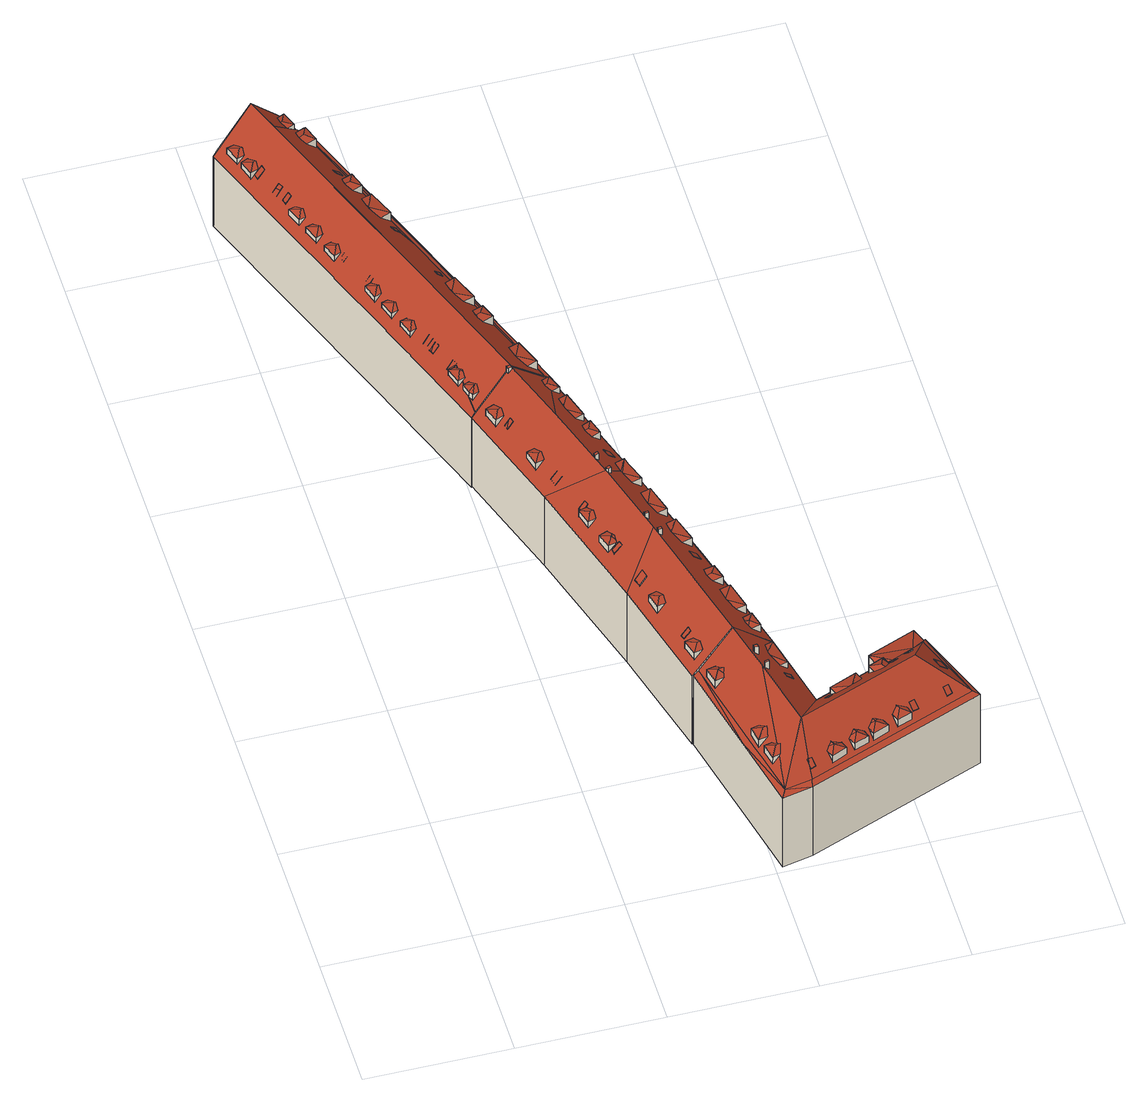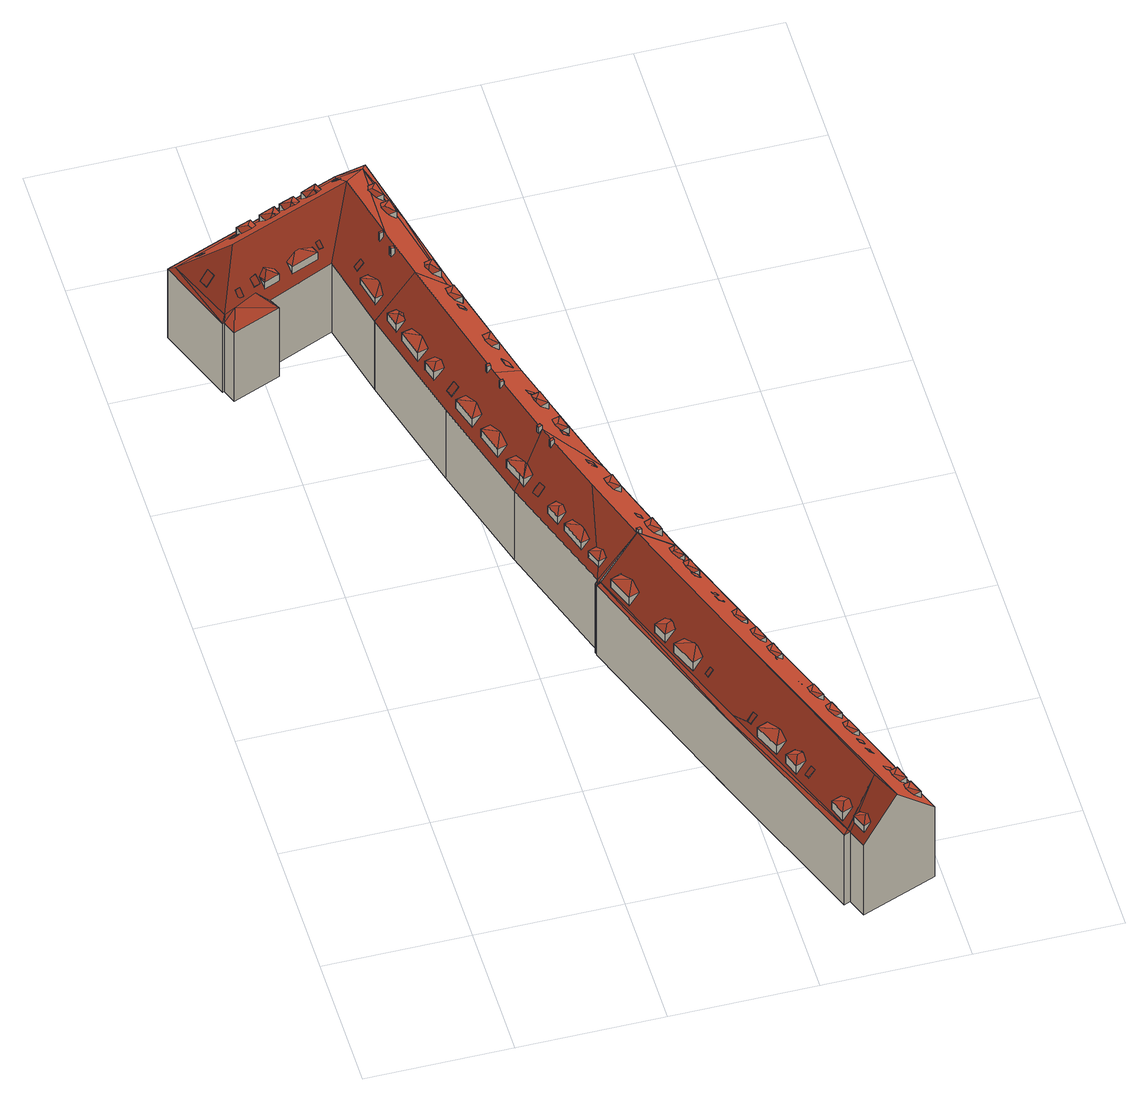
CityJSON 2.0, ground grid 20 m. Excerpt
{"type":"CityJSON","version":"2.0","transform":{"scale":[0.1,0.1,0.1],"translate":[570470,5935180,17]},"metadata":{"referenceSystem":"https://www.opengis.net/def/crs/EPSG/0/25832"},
"CityObjects":{
"building1":{"type":"Building","attributes":{"Grundfläche 2D":"671.887660","Grundhöhe NN":"17.123"},"children":["building1-1","building1-2","building1-3","building1-4","building1-5","building1-6","building1-7","building1-8","building1-9","building1-10","building1-11","building1-12","building1-13","building1-14","building1-15","building1-16","building1-17","building1-18","building1-19","building1-20","building1-21","building1-22","building1-23","building1-24","building1-25","building1-26","building1-27","building1-28"],"geometry":[{"type":"Solid","lod":"3","boundaries":[[[[0,1,2]],[[3,4,0]],[[0,4,5,1]],[[6,7,8,9,10,11,12,13,14],[15,16,15,9]],[[17,11,10]],[[12,11,1,5,4,18],[19,20,19,5]],[[19,5,19,20]],[[21,4,3]],[[22,21,23,13,18,24]],[[13,12,18]],[[18,4,21,22,24]],[[15,9,15,16]],[[25,2,1,26]],[[11,26,1]],[[27,3,0,2,28,29]],[[21,3,27,30]],[[23,21,30,31]],[[32,6,14,13,23,31,33]],[[34,8,7,6,32,35]],[[2,25,26,11,17,10,9,8,34,36,37,38,39,28]],[[31,30,27,29,28,39,38,37,36,34,35,32,33]]]],"semantics":{"surfaces":[{"type":"RoofSurface"},{"type":"WallSurface"},{"type":"GroundSurface"}],"values":[[0,0,0,0,0,0,0,0,0,0,0,0,0,1,1,1,1,1,1,1,2]]}}]},
"building1-1":{"type":"BuildingInstallation","parents":["building1"],"geometry":[{"type":"MultiSurface","lod":"3","boundaries":[[[40,41,42]],[[43,41,40,44,45]],[[42,41,43,46,47]],[[48,49,40,42]],[[44,40,49]],[[48,42,47]]],"semantics":{"surfaces":[{"type":"RoofSurface"},{"type":"WallSurface"}],"values":[0,0,0,1,1,1]}}]},
"building1-2":{"type":"BuildingInstallation","parents":["building1"],"geometry":[{"type":"MultiSurface","lod":"3","boundaries":[[[50,51,52,53,54]],[[54,53,55,56]],[[57,51,50,54,56,58]],[[52,51,57,59]],[[53,52,59,55]]],"semantics":{"surfaces":[{"type":"RoofSurface"},{"type":"WallSurface"}],"values":[0,1,1,1,1]}}]},
"building1-3":{"type":"BuildingInstallation","parents":["building1"],"geometry":[{"type":"MultiSurface","lod":"3","boundaries":[[[60,61,62,63,64]],[[65,60,64,63]],[[62,61,66,67]],[[60,68,60,64]],[[61,60,68,66]],[[67,65,63,62]]],"semantics":{"surfaces":[{"type":"RoofSurface"},{"type":"WallSurface"}],"values":[0,1,1,1,1,1]}}]},
"building1-4":{"type":"BuildingInstallation","parents":["building1"],"geometry":[{"type":"MultiSurface","lod":"3","boundaries":[[[69,70,71]],[[70,72,73,74,71]],[[72,70,69,75,76]],[[77,78,69,71]],[[75,69,78]],[[71,74,77]]],"semantics":{"surfaces":[{"type":"RoofSurface"},{"type":"WallSurface"}],"values":[0,0,0,1,1,1]}}]},
"building1-5":{"type":"BuildingInstallation","parents":["building1"],"geometry":[{"type":"MultiSurface","lod":"3","boundaries":[[[79,80,81,82,83]],[[84,82,81]],[[81,80,85,86]],[[85,80,79,83,87,20]],[[82,84,88,19]],[[83,82,19,87]],[[84,81,86,88]]],"semantics":{"surfaces":[{"type":"RoofSurface"},{"type":"WallSurface"}],"values":[0,0,1,1,1,1,1]}}]},
"building1-6":{"type":"BuildingInstallation","parents":["building1"],"geometry":[{"type":"MultiSurface","lod":"3","boundaries":[[[89,90,91,92]],[[92,91,93,94]],[[89,92,94,95]],[[90,89,95,96]],[[91,90,96,93]]],"semantics":{"surfaces":[{"type":"RoofSurface"},{"type":"WallSurface"}],"values":[0,1,1,1,1]}}]},
"building1-7":{"type":"BuildingInstallation","parents":["building1"],"geometry":[{"type":"MultiSurface","lod":"3","boundaries":[[[97,98,99,100]],[[97,101,98]],[[102,101,97,103]],[[99,98,104]],[[103,97,100]],[[101,102,105,106]],[[106,104,98,101]]],"semantics":{"surfaces":[{"type":"RoofSurface"},{"type":"WallSurface"}],"values":[0,0,0,1,1,1,1]}}]},
"building1-8":{"type":"BuildingInstallation","parents":["building1"],"geometry":[{"type":"MultiSurface","lod":"3","boundaries":[[[107,108,109,110]],[[110,109,111,112]],[[107,110,112,113]],[[108,107,113,114]],[[109,108,114,111]]],"semantics":{"surfaces":[{"type":"RoofSurface"},{"type":"WallSurface"}],"values":[0,1,1,1,1]}}]},
"building1-9":{"type":"BuildingInstallation","parents":["building1"],"geometry":[{"type":"MultiSurface","lod":"3","boundaries":[[[115,116,117,118,119]],[[118,117,120]],[[121,120,117,116,122]],[[119,118,123]],[[122,116,115]],[[120,121,124]],[[124,123,118,120]]],"semantics":{"surfaces":[{"type":"RoofSurface"},{"type":"WallSurface"}],"values":[0,0,0,1,1,1,1]}}]},
"building1-10":{"type":"BuildingInstallation","parents":["building1"],"geometry":[{"type":"MultiSurface","lod":"3","boundaries":[[[125,126,127]],[[126,128,129,130,127]],[[128,126,125,131,132]],[[125,127,133,134]],[[125,134,131]],[[130,133,127]]],"semantics":{"surfaces":[{"type":"RoofSurface"},{"type":"WallSurface"}],"values":[0,0,0,1,1,1]}}]},
"building1-11":{"type":"BuildingInstallation","parents":["building1"],"geometry":[{"type":"MultiSurface","lod":"3","boundaries":[[[135,136,137,138,139,140,141,142]],[[143,16,144,140,139,138,137]],[[142,141,140,144,145]],[[142,145,146,136,135]],[[146,143,137,136]]],"semantics":{"surfaces":[{"type":"RoofSurface"},{"type":"WallSurface"}],"values":[0,1,1,1,1]}}]},
"building1-12":{"type":"BuildingInstallation","parents":["building1"],"geometry":[{"type":"MultiSurface","lod":"3","boundaries":[[[147,148,149]],[[148,150,151,152,149]],[[150,148,147,153,154]],[[147,149,155,156]],[[147,156,153]],[[152,155,149]]],"semantics":{"surfaces":[{"type":"RoofSurface"},{"type":"WallSurface"}],"values":[0,0,0,1,1,1]}}]},
"building1-13":{"type":"BuildingInstallation","parents":["building1"],"geometry":[{"type":"MultiSurface","lod":"3","boundaries":[[[157,158,159,160,161,162]],[[160,159,163]],[[164,163,159,158,165,166]],[[160,167,161]],[[157,168,158]],[[158,168,165]],[[164,169,163]],[[160,163,169,167]]],"semantics":{"surfaces":[{"type":"RoofSurface"},{"type":"WallSurface"}],"values":[0,0,0,1,1,1,1,1]}}]},
"building1-14":{"type":"BuildingInstallation","parents":["building1"],"geometry":[{"type":"MultiSurface","lod":"3","boundaries":[[[170,171,172,173,174,175,176]],[[173,172,177]],[[177,172,171,178,179]],[[174,173,180]],[[177,179,24,181]],[[181,22,182,180,173,177]]],"semantics":{"surfaces":[{"type":"RoofSurface"},{"type":"WallSurface"}],"values":[0,0,0,1,1,1]}}]},
"building1-15":{"type":"BuildingInstallation","parents":["building1"],"geometry":[{"type":"MultiSurface","lod":"3","boundaries":[[[183,184,185]],[[184,186,187,188,185]],[[186,184,183,189,190]],[[183,185,191,192]],[[183,192,189]],[[188,191,185]]],"semantics":{"surfaces":[{"type":"RoofSurface"},{"type":"WallSurface"}],"values":[0,0,0,1,1,1]}}]},
"building1-16":{"type":"BuildingInstallation","parents":["building1"],"geometry":[{"type":"MultiSurface","lod":"3","boundaries":[[[193,194,195,196]],[[196,195,197,198]],[[193,196,198,199]],[[194,193,199,200]],[[195,194,200,197]]],"semantics":{"surfaces":[{"type":"RoofSurface"},{"type":"WallSurface"}],"values":[0,1,1,1,1]}}]},
"building1-17":{"type":"BuildingInstallation","parents":["building1"],"geometry":[{"type":"MultiSurface","lod":"3","boundaries":[[[201,202,203,204]],[[202,201,205,206]],[[206,205,207,208]],[[203,202,209]],[[204,207,205,201]],[[206,208,210]],[[210,209,202,206]]],"semantics":{"surfaces":[{"type":"RoofSurface"},{"type":"WallSurface"}],"values":[0,0,0,1,1,1,1]}}]},
"building1-18":{"type":"BuildingInstallation","parents":["building1"],"geometry":[{"type":"MultiSurface","lod":"3","boundaries":[[[211,212,213]],[[214,215,213,212,216]],[[211,217,218,212]],[[218,216,212]],[[219,220,211,213]],[[217,211,220]],[[219,213,215]]],"semantics":{"surfaces":[{"type":"RoofSurface"},{"type":"WallSurface"}],"values":[0,0,0,0,1,1,1]}}]},
"building1-19":{"type":"BuildingInstallation","parents":["building1"],"geometry":[{"type":"MultiSurface","lod":"3","boundaries":[[[221,222,223]],[[222,224,225,226,223]],[[227,228,224,222,221]],[[221,223,229,230]],[[221,230,231]],[[221,231,227]],[[226,229,223]]],"semantics":{"surfaces":[{"type":"RoofSurface"},{"type":"WallSurface"}],"values":[0,0,0,1,1,1,1]}}]},
"building1-20":{"type":"BuildingInstallation","parents":["building1"],"geometry":[{"type":"MultiSurface","lod":"3","boundaries":[[[232,233,234]],[[233,235,236,237,234]],[[238,239,235,233,232]],[[240,241,232,234]],[[232,241,238]],[[240,234,237]]],"semantics":{"surfaces":[{"type":"RoofSurface"},{"type":"WallSurface"}],"values":[0,0,0,1,1,1]}}]},
"building1-21":{"type":"BuildingInstallation","parents":["building1"],"geometry":[{"type":"MultiSurface","lod":"3","boundaries":[[[242,243,244,245]],[[244,246,245]],[[247,248,249,246,244,250]],[[245,251,242]],[[250,244,243]],[[252,253,246,249,248]],[[253,251,245,246]]],"semantics":{"surfaces":[{"type":"RoofSurface"},{"type":"WallSurface"}],"values":[0,0,0,1,1,1,1]}}]},
"building1-22":{"type":"BuildingInstallation","parents":["building1"],"geometry":[{"type":"MultiSurface","lod":"3","boundaries":[[[254,255,256]],[[255,257,258,259,256]],[[260,255,254]],[[257,255,260,261,262]],[[263,15,254,256]],[[15,264,260,254]],[[261,260,264]],[[259,263,256]]],"semantics":{"surfaces":[{"type":"RoofSurface"},{"type":"WallSurface"}],"values":[0,0,0,0,1,1,1,1]}}]},
"building1-23":{"type":"BuildingInstallation","parents":["building1"],"geometry":[{"type":"MultiSurface","lod":"3","boundaries":[[[265,266,267,268,269,270]],[[269,268,267,271]],[[270,269,271,272]],[[268,267,273,267]],[[274,266,265,270,272,275]],[[267,266,274,273]]],"semantics":{"surfaces":[{"type":"RoofSurface"},{"type":"WallSurface"}],"values":[0,1,1,1,1,1]}}]},
"building1-24":{"type":"BuildingInstallation","parents":["building1"],"geometry":[{"type":"MultiSurface","lod":"3","boundaries":[[[276,277,278,279]],[[276,279,280,281]],[[279,278,282,280]],[[278,277,283,282]],[[277,276,281,283]]],"semantics":{"surfaces":[{"type":"RoofSurface"},{"type":"WallSurface"}],"values":[0,1,1,1,1]}}]},
"building1-25":{"type":"BuildingInstallation","parents":["building1"],"geometry":[{"type":"MultiSurface","lod":"3","boundaries":[[[284,285,286,287,288,289]],[[287,286,290]],[[291,290,286,285,292,293]],[[288,287,294]],[[292,285,284]],[[290,291,295]],[[295,294,287,290]]],"semantics":{"surfaces":[{"type":"RoofSurface"},{"type":"WallSurface"}],"values":[0,0,0,1,1,1,1]}}]},
"building1-26":{"type":"BuildingInstallation","parents":["building1"],"geometry":[{"type":"MultiSurface","lod":"3","boundaries":[[[296,297,298,299]],[[298,300,301,302,299]],[[300,298,297,303,304]],[[305,297,296,299,306,307]],[[297,305,303]],[[302,306,299]]],"semantics":{"surfaces":[{"type":"RoofSurface"},{"type":"WallSurface"}],"values":[0,0,0,1,1,1]}}]},
"building1-27":{"type":"BuildingInstallation","parents":["building1"],"geometry":[{"type":"MultiSurface","lod":"3","boundaries":[[[308,309,310,311]],[[311,310,312,313]],[[308,311,313,314]],[[309,308,314,315]],[[310,309,315,312]]],"semantics":{"surfaces":[{"type":"RoofSurface"},{"type":"WallSurface"}],"values":[0,1,1,1,1]}}]},
"building1-28":{"type":"BuildingInstallation","parents":["building1"],"geometry":[{"type":"MultiSurface","lod":"3","boundaries":[[[316,317,318,319,320]],[[318,321,322,320,319]],[[322,323,316,320]],[[323,324,317,316]],[[324,321,318,317]]],"semantics":{"surfaces":[{"type":"RoofSurface"},{"type":"WallSurface"}],"values":[0,1,1,1,1]}}]},
"building2":{"type":"Building","attributes":{"Grundfläche 2D":"614.908358","Grundhöhe NN":"17.317"},"children":["building2-1","building2-2","building2-3","building2-4","building2-5","building2-6","building2-7","building2-8","building2-9","building2-10","building2-11","building2-12","building2-13","building2-14","building2-15","building2-16","building2-17","building2-18","building2-19","building2-20","building2-21","building2-22","building2-23","building2-24","building2-25","building2-26","building2-27","building2-28"],"geometry":[{"type":"Solid","lod":"3","boundaries":[[[[10,8,325,326,327,17]],[[328,329,326,325,330,331]],[[331,330,332,333,334]],[[327,326,335,336,337,338,339]],[[336,335,326,340]],[[335,336,337,336]],[[341,2,338]],[[2,17,338]],[[338,17,327,339]],[[331,334,342,343,337,336,340,326,329,328]],[[325,8,344,345]],[[330,325,345,346]],[[332,330,346,347]],[[342,334,333,332,347,348]],[[343,342,348,349]],[[337,343,349,350]],[[338,337,350,351]],[[341,338,351,352]],[[2,341,352,353]],[[354,344,8,10,17,2,353,355]],[[348,347,346,345,344,354,355,353,352,351,350,349]]]],"semantics":{"surfaces":[{"type":"RoofSurface"},{"type":"WallSurface"},{"type":"GroundSurface"}],"values":[[0,0,0,0,0,0,0,0,0,0,1,1,1,1,1,1,1,1,1,1,2]]}}]},
"building2-1":{"type":"BuildingInstallation","parents":["building2"],"geometry":[{"type":"MultiSurface","lod":"3","boundaries":[[[356,357,358,359]],[[360,356,359,361]],[[362,358,357,363]],[[359,358,362,361]],[[357,356,360,363]]],"semantics":{"surfaces":[{"type":"RoofSurface"},{"type":"WallSurface"}],"values":[0,1,1,1,1]}}]},
"building2-2":{"type":"BuildingInstallation","parents":["building2"],"geometry":[{"type":"MultiSurface","lod":"3","boundaries":[[[364,365,366]],[[367,366,365,368]],[[367,368,369]],[[364,366,370]],[[369,371,367]],[[371,370,366,367]]],"semantics":{"surfaces":[{"type":"RoofSurface"},{"type":"WallSurface"}],"values":[0,0,0,1,1,1]}}]},
"building2-3":{"type":"BuildingInstallation","parents":["building2"],"geometry":[{"type":"MultiSurface","lod":"3","boundaries":[[[372,373,374,375,376]],[[377,372,376,378]],[[373,372,377,379]],[[376,375,380,378]],[[380,375,374,373,379,381]]],"semantics":{"surfaces":[{"type":"RoofSurface"},{"type":"WallSurface"}],"values":[0,1,1,1,1]}}]},
"building2-4":{"type":"BuildingInstallation","parents":["building2"],"geometry":[{"type":"MultiSurface","lod":"3","boundaries":[[[382,383,384]],[[383,385,386,384]],[[383,382,387,388]],[[388,389,383]],[[389,385,383]],[[382,384,390,391]],[[382,391,387]],[[386,390,384]]],"semantics":{"surfaces":[{"type":"RoofSurface"},{"type":"WallSurface"}],"values":[0,0,0,0,0,1,1,1]}}]},
"building2-5":{"type":"BuildingInstallation","parents":["building2"],"geometry":[{"type":"MultiSurface","lod":"3","boundaries":[[[392,393,394,395,396,397]],[[393,398,395,394]],[[398,399,400,397,396,395]],[[400,401,392,397]],[[402,393,392,401]],[[402,393,394,393]]],"semantics":{"surfaces":[{"type":"RoofSurface"},{"type":"WallSurface"}],"values":[0,1,1,1,1,1]}}]},
"building2-6":{"type":"BuildingInstallation","parents":["building2"],"geometry":[{"type":"MultiSurface","lod":"3","boundaries":[[[403,404,405]],[[404,406,407,408,405]],[[406,404,403,409,410]],[[403,405,411,412]],[[403,412,409]],[[408,411,405]]],"semantics":{"surfaces":[{"type":"RoofSurface"},{"type":"WallSurface"}],"values":[0,0,0,1,1,1]}}]},
"building2-7":{"type":"BuildingInstallation","parents":["building2"],"geometry":[{"type":"MultiSurface","lod":"3","boundaries":[[[413,414,415,416,417]],[[418,328,415,414]],[[417,416,415,328,419,420]],[[413,417,420,421]],[[421,418,414,413]]],"semantics":{"surfaces":[{"type":"RoofSurface"},{"type":"WallSurface"}],"values":[0,1,1,1,1]}}]},
"building2-8":{"type":"BuildingInstallation","parents":["building2"],"geometry":[{"type":"MultiSurface","lod":"3","boundaries":[[[422,423,424]],[[423,425,426,427,424]],[[428,429,430,425,423,422]],[[431,432,422,424,433]],[[428,422,432,429]],[[433,424,427]]],"semantics":{"surfaces":[{"type":"RoofSurface"},{"type":"WallSurface"}],"values":[0,0,0,1,1,1]}}]},
"building2-9":{"type":"BuildingInstallation","parents":["building2"],"geometry":[{"type":"MultiSurface","lod":"3","boundaries":[[[434,435,436]],[[435,437,438,436]],[[435,434,439,437]],[[434,436,440,441]],[[434,441,439]],[[438,440,436]]],"semantics":{"surfaces":[{"type":"RoofSurface"},{"type":"WallSurface"}],"values":[0,0,0,1,1,1]}}]},
"building2-10":{"type":"BuildingInstallation","parents":["building2"],"geometry":[{"type":"MultiSurface","lod":"3","boundaries":[[[442,443,444,445]],[[443,442,446,447]],[[444,443,447,448]],[[445,444,448,449]],[[442,445,449,446]]],"semantics":{"surfaces":[{"type":"RoofSurface"},{"type":"WallSurface"}],"values":[0,1,1,1,1]}}]},
"building2-11":{"type":"BuildingInstallation","parents":["building2"],"geometry":[{"type":"MultiSurface","lod":"3","boundaries":[[[450,451,452]],[[453,452,451,454]],[[454,455,453]],[[452,456,450]],[[455,457,453]],[[452,453,457,456]]],"semantics":{"surfaces":[{"type":"RoofSurface"},{"type":"WallSurface"}],"values":[0,0,0,1,1,1]}}]},
"building2-12":{"type":"BuildingInstallation","parents":["building2"],"geometry":[{"type":"MultiSurface","lod":"3","boundaries":[[[458,459,460]],[[461,460,459]],[[459,462,461]],[[460,463,458]],[[462,464,461]],[[460,461,464,463]]],"semantics":{"surfaces":[{"type":"RoofSurface"},{"type":"WallSurface"}],"values":[0,0,0,1,1,1]}}]},
"building2-13":{"type":"BuildingInstallation","parents":["building2"],"geometry":[{"type":"MultiSurface","lod":"3","boundaries":[[[465,466,467,468]],[[468,467,469,470]],[[465,468,470,471]],[[466,465,471,472]],[[467,466,472,469]]],"semantics":{"surfaces":[{"type":"RoofSurface"},{"type":"WallSurface"}],"values":[0,1,1,1,1]}}]},
"building2-14":{"type":"BuildingInstallation","parents":["building2"],"geometry":[{"type":"MultiSurface","lod":"3","boundaries":[[[473,474,475,476]],[[476,475,477,478]],[[478,479,473,476]],[[474,473,479,480]],[[480,477,475,474]]],"semantics":{"surfaces":[{"type":"RoofSurface"},{"type":"WallSurface"}],"values":[0,1,1,1,1]}}]},
"building2-15":{"type":"BuildingInstallation","parents":["building2"],"geometry":[{"type":"MultiSurface","lod":"3","boundaries":[[[481,482,483,484]],[[481,484,485,486]],[[484,483,487,485]],[[483,482,488,487]],[[482,481,486,488]]],"semantics":{"surfaces":[{"type":"RoofSurface"},{"type":"WallSurface"}],"values":[0,1,1,1,1]}}]},
"building2-16":{"type":"BuildingInstallation","parents":["building2"],"geometry":[{"type":"MultiSurface","lod":"3","boundaries":[[[489,490,491,492,493]],[[491,490,494]],[[494,490,489,495,496]],[[491,497,492]],[[496,498,494]],[[491,494,498,497]]],"semantics":{"surfaces":[{"type":"RoofSurface"},{"type":"WallSurface"}],"values":[0,0,0,1,1,1]}}]},
"building2-17":{"type":"BuildingInstallation","parents":["building2"],"geometry":[{"type":"MultiSurface","lod":"3","boundaries":[[[499,500,501,502]],[[10,503,502,501]],[[499,502,503,504]],[[504,505,500,499]],[[505,10,501,500]]],"semantics":{"surfaces":[{"type":"RoofSurface"},{"type":"WallSurface"}],"values":[0,1,1,1,1]}}]},
"building2-18":{"type":"BuildingInstallation","parents":["building2"],"geometry":[{"type":"MultiSurface","lod":"3","boundaries":[[[506,507,508]],[[509,510,511,508,507,512]],[[512,507,506,513,514]],[[515,516,506,508]],[[513,506,516]],[[508,511,510,401,515]]],"semantics":{"surfaces":[{"type":"RoofSurface"},{"type":"WallSurface"}],"values":[0,0,0,1,1,1]}}]},
"building2-19":{"type":"BuildingInstallation","parents":["building2"],"geometry":[{"type":"MultiSurface","lod":"3","boundaries":[[[517,518,519,520]],[[518,517,326,521]],[[519,518,521,522]],[[520,519,522,523]],[[517,520,523,326]]],"semantics":{"surfaces":[{"type":"RoofSurface"},{"type":"WallSurface"}],"values":[0,1,1,1,1]}}]},
"building2-20":{"type":"BuildingInstallation","parents":["building2"],"geometry":[{"type":"MultiSurface","lod":"3","boundaries":[[[524,525,526]],[[525,527,528,529,526]],[[530,531,532,527,525,524]],[[533,534,524,526]],[[531,530,524,534,535]],[[526,529,536,533]]],"semantics":{"surfaces":[{"type":"RoofSurface"},{"type":"WallSurface"}],"values":[0,0,0,1,1,1]}}]},
"building2-21":{"type":"BuildingInstallation","parents":["building2"],"geometry":[{"type":"MultiSurface","lod":"3","boundaries":[[[537,335,538]],[[538,335,340,539]],[[540,541,542,538,539]],[[541,540,543]],[[537,538,544]],[[543,545,541]],[[336,542,541,545,546]],[[538,542,336,544]]],"semantics":{"surfaces":[{"type":"RoofSurface"},{"type":"WallSurface"}],"values":[0,0,0,0,1,1,1,1]}}]},
"building2-22":{"type":"BuildingInstallation","parents":["building2"],"geometry":[{"type":"MultiSurface","lod":"3","boundaries":[[[547,548,549,550]],[[550,549,551,552]],[[547,550,552,553]],[[548,547,553,554]],[[549,548,554,551]]],"semantics":{"surfaces":[{"type":"RoofSurface"},{"type":"WallSurface"}],"values":[0,1,1,1,1]}}]},
"building2-23":{"type":"BuildingInstallation","parents":["building2"],"geometry":[{"type":"MultiSurface","lod":"3","boundaries":[[[555,556,557,558]],[[556,555,559]],[[558,560,555]],[[560,561,555]],[[555,561,562,559]],[[556,563,557]],[[562,564,559]],[[556,559,564,563]]],"semantics":{"surfaces":[{"type":"RoofSurface"},{"type":"WallSurface"}],"values":[0,0,0,0,0,1,1,1]}}]},
"building2-24":{"type":"BuildingInstallation","parents":["building2"],"geometry":[{"type":"MultiSurface","lod":"3","boundaries":[[[565,566,567]],[[568,566,565,569,570]],[[567,566,568,571]],[[569,565,572]],[[573,567,571]],[[572,565,567,573,339]]],"semantics":{"surfaces":[{"type":"RoofSurface"},{"type":"WallSurface"}],"values":[0,0,0,1,1,1]}}]},
"building2-25":{"type":"BuildingInstallation","parents":["building2"],"geometry":[{"type":"MultiSurface","lod":"3","boundaries":[[[574,575,576,577]],[[575,574,578]],[[579,578,574,577]],[[576,575,580,581]],[[579,582,578]],[[582,580,575,578]]],"semantics":{"surfaces":[{"type":"RoofSurface"},{"type":"WallSurface"}],"values":[0,0,0,1,1,1]}}]},
"building2-26":{"type":"BuildingInstallation","parents":["building2"],"geometry":[{"type":"MultiSurface","lod":"3","boundaries":[[[583,584,585,586]],[[586,585,587,588]],[[583,586,588,589]],[[584,583,589,590]],[[585,584,590,587]]],"semantics":{"surfaces":[{"type":"RoofSurface"},{"type":"WallSurface"}],"values":[0,1,1,1,1]}}]},
"building2-27":{"type":"BuildingInstallation","parents":["building2"],"geometry":[{"type":"MultiSurface","lod":"3","boundaries":[[[591,592,593]],[[594,593,592,595]],[[595,596,594]],[[593,597,591]],[[596,598,594]],[[593,594,598,597]]],"semantics":{"surfaces":[{"type":"RoofSurface"},{"type":"WallSurface"}],"values":[0,0,0,1,1,1]}}]},
"building2-28":{"type":"BuildingInstallation","parents":["building2"],"geometry":[{"type":"MultiSurface","lod":"3","boundaries":[[[599,600,601,602,603,604]],[[605,606,601,600,599]],[[607,605,599,604]],[[607,604,603,602,608,609]],[[606,608,602,601]]],"semantics":{"surfaces":[{"type":"RoofSurface"},{"type":"WallSurface"}],"values":[0,1,1,1,1]}}]},
"building3":{"type":"Building","attributes":{"Grundfläche 2D":"504.156551","Grundhöhe NN":"17.317"},"children":["building3-1","building3-2","building3-3","building3-4","building3-5","building3-6","building3-7","building3-8","building3-9","building3-10","building3-11","building3-12","building3-13","building3-14","building3-15","building3-16","building3-17","building3-18","building3-19","building3-20"],"geometry":[{"type":"Solid","lod":"3","boundaries":[[[[610,342,334,611,612]],[[613,614,611,334,615,616]],[[614,613,616,612,611]],[[617,618,615]],[[618,616,615]],[[619,616,618]],[[620,616,619]],[[620,621,622,623]],[[623,616,620]],[[624,622,621]],[[625,626,624]],[[624,626,622]],[[627,628,625]],[[628,626,625]],[[629,628,627]],[[630,631,629]],[[629,631,628]],[[626,628,631,630,610,612,632]],[[612,616,623,633,634]],[[623,622,632,612,634,633]],[[622,626,632]],[[617,615,334,342,348,635]],[[636,619,618,617,635,637]],[[620,619,636,638]],[[621,620,638,639]],[[624,621,639,640]],[[625,624,640,641]],[[627,625,641,642]],[[629,627,642,643]],[[630,629,643,644]],[[610,630,644,645]],[[342,610,645,348]],[[638,636,637,635,348,645,644,643,642,641,640,639]]]],"semantics":{"surfaces":[{"type":"RoofSurface"},{"type":"WallSurface"},{"type":"GroundSurface"}],"values":[[0,0,0,0,0,0,0,0,0,0,0,0,0,0,0,0,0,0,0,0,0,1,1,1,1,1,1,1,1,1,1,1,2]]}}]},
"building3-1":{"type":"BuildingInstallation","parents":["building3"],"geometry":[{"type":"MultiSurface","lod":"3","boundaries":[[[646,647,648,649]],[[649,648,650,651]],[[646,649,651,652]],[[647,646,652,653]],[[648,647,653,650]]],"semantics":{"surfaces":[{"type":"RoofSurface"},{"type":"WallSurface"}],"values":[0,1,1,1,1]}}]},
"building3-2":{"type":"BuildingInstallation","parents":["building3"],"geometry":[{"type":"MultiSurface","lod":"3","boundaries":[[[654,655,656,657,658]],[[658,657,659,654]],[[654,658,654,660]],[[655,654,660,661]],[[656,655,661,662]],[[659,657,656,662]]],"semantics":{"surfaces":[{"type":"RoofSurface"},{"type":"WallSurface"}],"values":[0,1,1,1,1,1]}}]},
"building3-3":{"type":"BuildingInstallation","parents":["building3"],"geometry":[{"type":"MultiSurface","lod":"3","boundaries":[[[663,664,665,666]],[[665,664,667,668]],[[664,663,669,667]],[[666,665,668,670]],[[663,666,670,669]]],"semantics":{"surfaces":[{"type":"RoofSurface"},{"type":"WallSurface"}],"values":[0,1,1,1,1]}}]},
"building3-4":{"type":"BuildingInstallation","parents":["building3"],"geometry":[{"type":"MultiSurface","lod":"3","boundaries":[[[671,672,673,674]],[[672,675,673]],[[676,671,674]],[[673,677,678,674]],[[676,674,678]],[[673,675,677]]],"semantics":{"surfaces":[{"type":"RoofSurface"},{"type":"WallSurface"}],"values":[0,0,0,1,1,1]}}]},
"building3-5":{"type":"BuildingInstallation","parents":["building3"],"geometry":[{"type":"MultiSurface","lod":"3","boundaries":[[[679,680,681,682]],[[680,679,683]],[[679,682,684,685]],[[685,686,679]],[[679,686,687,683]],[[680,688,681]],[[687,689,683]],[[680,683,689,688]]],"semantics":{"surfaces":[{"type":"RoofSurface"},{"type":"WallSurface"}],"values":[0,0,0,0,0,1,1,1]}}]},
"building3-6":{"type":"BuildingInstallation","parents":["building3"],"geometry":[{"type":"MultiSurface","lod":"3","boundaries":[[[690,691,692,693]],[[691,690,694]],[[693,695,690]],[[695,696,690]],[[690,696,697,694]],[[691,698,692]],[[697,699,694]],[[691,694,699,698]]],"semantics":{"surfaces":[{"type":"RoofSurface"},{"type":"WallSurface"}],"values":[0,0,0,0,0,1,1,1]}}]},
"building3-7":{"type":"BuildingInstallation","parents":["building3"],"geometry":[{"type":"MultiSurface","lod":"3","boundaries":[[[700,701,702]],[[701,703,704,702]],[[701,700,705,706]],[[701,706,707,708]],[[708,703,701]],[[709,710,700,702]],[[705,700,710]],[[702,704,711,709]]],"semantics":{"surfaces":[{"type":"RoofSurface"},{"type":"WallSurface"}],"values":[0,0,0,0,0,1,1,1]}}]},
"building3-8":{"type":"BuildingInstallation","parents":["building3"],"geometry":[{"type":"MultiSurface","lod":"3","boundaries":[[[712,713,714]],[[713,715,716,717,714]],[[713,712,718,715]],[[712,714,719,720]],[[712,720,718]],[[717,719,714]]],"semantics":{"surfaces":[{"type":"RoofSurface"},{"type":"WallSurface"}],"values":[0,0,0,1,1,1]}}]},
"building3-9":{"type":"BuildingInstallation","parents":["building3"],"geometry":[{"type":"MultiSurface","lod":"3","boundaries":[[[721,722,723,724,725]],[[723,722,726,727]],[[726,722,721,728,729]],[[729,727,726]],[[724,723,730]],[[731,727,729]],[[731,730,723,727]]],"semantics":{"surfaces":[{"type":"RoofSurface"},{"type":"WallSurface"}],"values":[0,0,0,0,1,1,1]}}]},
"building3-10":{"type":"BuildingInstallation","parents":["building3"],"geometry":[{"type":"MultiSurface","lod":"3","boundaries":[[[732,733,734]],[[733,735,614,736,737,734]],[[738,739,735,733,732]],[[740,741,732,734]],[[738,732,741,613]],[[734,737,740]]],"semantics":{"surfaces":[{"type":"RoofSurface"},{"type":"WallSurface"}],"values":[0,0,0,1,1,1]}}]},
"building3-11":{"type":"BuildingInstallation","parents":["building3"],"geometry":[{"type":"MultiSurface","lod":"3","boundaries":[[[742,743,744]],[[743,742,745,746]],[[744,743,746,747]],[[745,742,748]],[[744,747,749]],[[749,748,742,744]]],"semantics":{"surfaces":[{"type":"RoofSurface"},{"type":"WallSurface"}],"values":[0,0,0,1,1,1]}}]},
"building3-12":{"type":"BuildingInstallation","parents":["building3"],"geometry":[{"type":"MultiSurface","lod":"3","boundaries":[[[750,751,752]],[[752,751,753]],[[754,755,750]],[[751,750,755,756]],[[756,757,751]],[[757,758,751]],[[753,751,758,759]],[[754,750,752,760,761]],[[753,759,762,763]],[[763,760,752,753]]],"semantics":{"surfaces":[{"type":"RoofSurface"},{"type":"WallSurface"}],"values":[0,0,0,0,0,0,0,1,1,1]}}]},
"building3-13":{"type":"BuildingInstallation","parents":["building3"],"geometry":[{"type":"MultiSurface","lod":"3","boundaries":[[[764,765,766]],[[767,766,765,768]],[[768,769,767]],[[766,770,764]],[[769,771,767]],[[766,767,771,770]]],"semantics":{"surfaces":[{"type":"RoofSurface"},{"type":"WallSurface"}],"values":[0,0,0,1,1,1]}}]},
"building3-14":{"type":"BuildingInstallation","parents":["building3"],"geometry":[{"type":"MultiSurface","lod":"3","boundaries":[[[772,773,774]],[[775,776,777,773,772,778]],[[779,780,775,778,772,774,781,633]],[[774,773,777,782,634,781]],[[780,783,776,775]],[[783,782,777,776]]],"semantics":{"surfaces":[{"type":"RoofSurface"},{"type":"WallSurface"}],"values":[0,0,1,1,1,1]}}]},
"building3-15":{"type":"BuildingInstallation","parents":["building3"],"geometry":[{"type":"MultiSurface","lod":"3","boundaries":[[[784,785,786,787]],[[787,786,788,789]],[[784,787,789,790]],[[786,785,791,788]],[[785,784,790,791]]],"semantics":{"surfaces":[{"type":"RoofSurface"},{"type":"WallSurface"}],"values":[0,1,1,1,1]}}]},
"building3-16":{"type":"BuildingInstallation","parents":["building3"],"geometry":[{"type":"MultiSurface","lod":"3","boundaries":[[[792,793,794,795]],[[793,792,796,797]],[[795,794,798,799]],[[792,795,799,796]],[[794,793,797,798]]],"semantics":{"surfaces":[{"type":"RoofSurface"},{"type":"WallSurface"}],"values":[0,1,1,1,1]}}]},
"building3-17":{"type":"BuildingInstallation","parents":["building3"],"geometry":[{"type":"MultiSurface","lod":"3","boundaries":[[[800,801,802,803]],[[802,801,804,805]],[[803,802,805,806]],[[800,803,806,807]],[[801,800,807,804]]],"semantics":{"surfaces":[{"type":"RoofSurface"},{"type":"WallSurface"}],"values":[0,1,1,1,1]}}]},
"building3-18":{"type":"BuildingInstallation","parents":["building3"],"geometry":[{"type":"MultiSurface","lod":"3","boundaries":[[[808,809,810,811]],[[810,809,812,813]],[[809,808,814,812]],[[811,810,813,815]],[[808,811,815,814]]],"semantics":{"surfaces":[{"type":"RoofSurface"},{"type":"WallSurface"}],"values":[0,1,1,1,1]}}]},
"building3-19":{"type":"BuildingInstallation","parents":["building3"],"geometry":[{"type":"MultiSurface","lod":"3","boundaries":[[[816,817,818,819]],[[819,818,820,821]],[[816,819,821,822]],[[817,816,822,823]],[[818,817,823,820]]],"semantics":{"surfaces":[{"type":"RoofSurface"},{"type":"WallSurface"}],"values":[0,1,1,1,1]}}]},
"building3-20":{"type":"BuildingInstallation","parents":["building3"],"geometry":[{"type":"MultiSurface","lod":"3","boundaries":[[[824,825,826,827]],[[824,827,828,829]],[[830,828,827,826]],[[825,824,829,831]],[[831,830,826,825]]],"semantics":{"surfaces":[{"type":"RoofSurface"},{"type":"WallSurface"}],"values":[0,1,1,1,1]}}]}
},
"vertices":[
[222,1043,131],[314,777,133],[320,779,131],[133,1275,131],[127,1269,134],[215,1041,134],[10,1258,131],[132,937,131],[205,740,131],[210,742,137],[255,757,185],[261,759,192],[191,948,192],[65,1279,192],[17,1261,139],[208,765,143],[204,811,155],[261,759,191],[83,1236,190],[200,1063,140],[197,1068,142],[124,1271,131],[118,1266,139],[114,1298,131],[114,1262,145],[315,778,135],[315,777,136],[133,1275,1],[320,779,1],[222,1043,1],[124,1271,1],[114,1298,1],[10,1258,1],[17,1261,1],[205,740,1],[132,937,1],[255,757,1],[261,759,1],[315,777,1],[315,778,1],
[137,953,153],[144,967,157],[130,974,153],[148,968,157],[148,957,153],[148,964,156],[143,974,155],[140,978,153],[130,974,142],[137,953,141],
[181,851,148],[180,851,148],[183,844,147],[192,847,157],[189,854,157],[192,847,156],[189,854,156],[180,851,147],[181,851,147],[183,844,146],
[122,1035,157],[114,1032,148],[116,1025,148],[124,1028,157],[122,1035,158],[124,1028,156],[114,1032,147],[116,1025,147],[122,1035,156],
[43,1199,153],[50,1213,157],[36,1220,153],[54,1214,157],[51,1218,156],[46,1224,153],[54,1203,153],[54,1210,156],[36,1220,142],[43,1199,141],
[197,1068,143],[189,1065,151],[192,1058,151],[200,1063,141],[198,1068,141],[201,1061,141],[189,1065,150],[192,1058,150],[198,1068,140],[201,1061,140],
[62,1165,147],[65,1157,147],[74,1161,158],[71,1168,158],[74,1161,157],[71,1168,157],[62,1165,146],[65,1157,146],
[169,1100,157],[180,1124,153],[166,1119,153],[168,1103,157],[195,1087,153],[180,1081,153],[171,1096,156],[180,1124,137],[186,1084,146],[195,1087,137],
[153,1179,144],[144,1176,153],[147,1169,154],[156,1172,144],[147,1169,153],[156,1172,143],[153,1179,143],[144,1176,152],
[115,1242,156],[117,1238,157],[124,1241,157],[130,1256,153],[115,1250,153],[138,1233,153],[124,1228,153],[118,1235,156],[130,1256,137],[138,1233,137],
[93,1070,153],[99,1084,157],[85,1091,153],[103,1086,157],[100,1088,156],[95,1094,153],[103,1074,153],[103,1081,156],[85,1091,142],[93,1070,142],
[200,818,154],[193,815,147],[196,808,147],[200,810,152],[204,811,156],[205,812,157],[204,815,157],[202,819,157],[196,808,146],[205,812,156],[202,819,156],[193,815,146],
[164,883,153],[170,897,157],[157,904,153],[174,898,157],[172,901,156],[166,907,153],[174,887,153],[174,894,156],[157,904,143],[164,883,142],
[250,888,156],[251,885,157],[258,888,157],[264,902,153],[249,897,153],[250,894,154],[272,881,153],[257,875,153],[252,881,156],[256,877,154],[264,902,137],[251,885,156],[272,881,136],
[100,1272,156],[100,1269,157],[104,1270,157],[110,1285,153],[100,1281,153],[100,1278,154],[100,1274,155],[118,1264,153],[103,1265,155],[108,1260,153],[110,1285,140],[118,1264,142],[115,1272,140],
[80,1105,153],[86,1118,157],[72,1126,153],[90,1120,157],[87,1123,156],[82,1129,153],[90,1108,153],[90,1116,156],[72,1126,142],[80,1105,142],
[48,1200,147],[50,1192,147],[60,1196,157],[58,1203,158],[60,1196,156],[58,1203,157],[48,1200,146],[50,1192,146],
[232,933,157],[243,958,153],[229,952,153],[231,936,157],[234,929,157],[258,920,153],[235,927,156],[243,915,153],[243,958,137],[258,920,136],
[200,786,153],[206,800,157],[193,807,153],[206,806,155],[202,810,153],[210,801,157],[210,789,153],[210,797,156],[193,807,143],[200,786,142],
[33,1227,153],[39,1240,157],[25,1248,153],[44,1241,157],[41,1245,156],[35,1251,153],[43,1230,153],[43,1237,156],[25,1248,142],[33,1227,141],[33,1227,142],
[106,1034,153],[113,1048,157],[99,1055,153],[117,1049,157],[114,1052,156],[109,1058,153],[117,1038,153],[117,1043,155],[99,1055,142],[106,1034,142],
[277,824,153],[279,805,157],[280,804,157],[291,829,153],[305,792,153],[290,788,153],[290,787,153],[303,792,153],[280,803,157],[291,829,137],[303,792,138],[305,792,137],
[208,765,153],[217,771,157],[204,778,153],[221,772,157],[218,775,156],[213,781,153],[211,758,153],[220,761,153],[221,769,156],[204,778,143],[211,758,143],
[140,986,157],[132,983,148],[135,976,148],[135,976,149],[143,980,158],[141,986,158],[143,980,157],[141,986,157],[135,976,147],[132,983,147],[140,986,156],
[70,1147,149],[72,1140,149],[80,1143,158],[78,1150,158],[78,1150,157],[70,1147,148],[80,1143,157],[72,1140,148],
[151,1148,156],[152,1146,157],[159,1148,157],[165,1163,153],[151,1158,153],[151,1155,154],[173,1141,153],[159,1136,153],[152,1143,156],[157,1139,154],[165,1163,137],[173,1141,137],
[143,939,153],[150,920,153],[156,933,157],[143,941,153],[160,935,157],[158,938,156],[153,944,153],[160,923,153],[160,931,156],[150,920,142],[143,941,142],[143,939,142],
[229,979,144],[222,976,152],[224,970,152],[231,972,144],[224,970,151],[231,972,143],[229,979,143],[222,976,151],
[185,868,158],[176,864,148],[179,857,148],[187,860,157],[188,860,158],[179,857,147],[188,860,157],[185,868,157],[176,864,147],
[257,586,131],[329,555,191],[294,663,191],[355,468,191],[330,552,191],[313,399,131],[361,446,191],[355,240,131],[356,240,132],[412,254,191],[355,578,158],[369,589,140],[377,595,131],[317,774,135],[313,758,144],[355,577,158],[321,776,131],[469,268,131],[423,438,131],[205,740,3],[257,586,3],[313,399,3],[355,240,3],[469,268,3],[423,438,3],[377,595,3],[317,774,3],[321,776,3],[320,779,3],[255,757,3],[261,759,3],
[356,295,148],[358,289,148],[367,291,158],[366,298,158],[356,295,147],[366,298,157],[367,291,157],[358,289,147],
[387,479,155],[389,461,158],[401,483,155],[412,446,155],[390,458,158],[398,442,155],[401,483,139],[412,446,139],
[311,460,148],[312,453,147],[313,454,148],[323,456,158],[321,462,158],[311,460,147],[321,462,157],[312,453,146],[323,456,157],[313,454,147],
[306,461,155],[314,474,158],[300,482,155],[316,480,157],[312,486,155],[318,464,155],[318,468,156],[319,475,158],[300,482,143],[306,461,143],
[292,531,149],[300,534,158],[300,534,159],[298,541,158],[295,540,155],[289,538,149],[298,541,157],[295,540,154],[289,538,148],[292,531,148],[300,534,157],
[256,622,155],[263,636,158],[250,644,155],[268,638,158],[265,642,157],[261,647,155],[268,626,155],[268,632,157],[250,644,142],[256,622,142],
[361,466,197],[360,469,197],[355,468,197],[356,467,197],[356,465,197],[360,469,185],[356,467,191],[356,465,191],[361,466,185],
[227,707,155],[234,721,158],[220,729,155],[239,723,158],[236,728,157],[232,733,155],[238,711,155],[239,711,155],[239,714,156],[222,726,142],[227,707,142],[220,729,142],
[362,256,155],[369,270,158],[356,278,155],[374,271,158],[368,281,155],[374,259,155],[356,278,142],[362,256,142],
[413,429,144],[403,426,155],[406,415,155],[416,418,144],[413,429,143],[403,426,154],[406,415,154],[416,418,143],
[422,352,155],[424,332,158],[437,356,155],[447,317,155],[424,331,158],[433,314,155],[437,356,139],[447,317,139],
[370,538,155],[373,516,158],[384,542,155],[395,503,155],[382,499,155],[384,542,140],[395,503,140],
[370,435,197],[369,439,197],[364,438,197],[365,434,197],[364,438,190],[365,434,190],[370,435,185],[369,439,185],
[327,580,197],[326,584,197],[321,582,197],[322,578,197],[321,582,191],[322,578,191],[327,580,185],[326,584,185],
[325,404,146],[329,393,146],[339,396,158],[336,408,158],[336,408,157],[325,404,145],[339,396,156],[329,393,145],
[329,657,158],[336,659,158],[342,674,155],[330,669,155],[329,664,156],[349,652,155],[333,651,156],[336,647,155],[342,674,141],[349,652,140],
[261,754,195],[260,758,195],[255,757,195],[256,753,195],[256,753,185],[261,754,190],[260,758,191],
[293,508,155],[299,522,158],[287,530,155],[300,529,156],[298,533,155],[292,531,155],[304,523,158],[304,511,155],[304,517,157],[287,530,143],[293,508,142],
[329,555,197],[331,551,197],[336,553,197],[334,557,197],[331,551,191],[336,553,186],[334,557,186],
[338,345,155],[345,359,158],[333,367,155],[351,360,158],[348,364,157],[344,370,155],[348,348,155],[350,348,155],[351,353,156],[333,367,142],[338,345,142],[348,348,152],[334,368,144],
[353,596,155],[366,600,155],[356,575,158],[356,574,158],[378,562,155],[369,589,155],[364,558,155],[366,600,140],[378,562,139],[373,577,140],
[269,598,147],[272,587,146],[282,590,157],[279,601,157],[282,590,156],[279,601,156],[269,598,146],[272,587,145],
[443,288,158],[450,302,155],[437,298,155],[437,293,156],[456,280,155],[436,287,158],[440,281,156],[443,277,155],[450,302,140],[456,280,140],
[312,761,155],[306,747,158],[320,740,155],[301,745,158],[301,757,155],[301,749,157],[309,736,155],[312,761,144],[320,740,143],
[419,379,158],[426,393,155],[412,390,155],[412,377,158],[432,372,155],[418,368,155],[426,393,139],[420,392,146],[432,372,139],
[237,700,149],[239,693,149],[247,696,158],[245,703,158],[247,696,157],[245,703,157],[237,700,148],[239,693,148],
[313,721,155],[315,704,158],[325,725,155],[337,687,155],[317,698,158],[325,683,155],[325,725,142],[337,687,142],
[354,625,145],[345,622,155],[344,621,156],[348,611,155],[355,613,148],[358,615,144],[354,625,144],[344,621,155],[358,615,143],[348,611,154],[355,613,147],
[495,158,131],[430,182,191],[454,81,191],[419,61,151],[421,78,156],[364,242,136],[415,17,136],[356,240,131],[385,114,131],[409,7,131],[451,16,131],[697,112,131],[688,116,136],[452,24,136],[655,221,131],[653,220,131],[650,212,137],[645,240,131],[635,205,138],[579,214,131],[586,196,128],[603,190,141],[621,146,191],[452,39,150],[452,43,154],[356,240,3],[409,7,3],[385,114,3],[451,16,3],[697,112,3],[655,221,3],[653,220,3],[645,240,3],[579,214,3],[586,196,3],[495,158,3],
[428,208,197],[433,208,197],[432,212,197],[427,212,197],[432,212,181],[427,212,187],[428,208,187],[433,208,182],
[511,140,155],[508,146,148],[502,144,148],[505,137,156],[511,140,156],[505,137,155],[511,140,154],[508,146,147],[502,144,147],
[604,185,147],[595,181,147],[599,173,157],[607,177,156],[595,181,146],[599,173,156],[604,185,146],[607,177,155],
[535,146,158],[540,148,158],[550,170,153],[512,155,153],[555,158,153],[517,143,153],[550,170,140],[512,155,140],
[551,79,159],[566,73,153],[561,84,153],[555,85,156],[544,64,153],[549,85,159],[548,85,159],[544,80,156],[540,76,153],[566,73,141],[544,64,140],
[523,68,159],[537,62,153],[533,73,153],[526,73,156],[516,54,153],[520,74,159],[513,67,154],[511,65,153],[537,62,140],[516,54,140],
[375,204,153],[383,217,159],[370,226,153],[386,225,155],[383,229,153],[388,207,153],[389,212,155],[391,217,158],[391,219,159],[370,226,138],[375,204,138],[379,228,149],
[401,92,153],[411,106,159],[397,114,153],[416,107,159],[413,112,156],[409,117,153],[414,95,153],[397,114,140],[401,92,139],
[587,165,159],[584,171,159],[569,177,153],[573,166,153],[580,165,156],[589,183,154],[590,186,153],[592,171,155],[595,174,153],[569,177,140],[590,186,140],
[410,59,153],[418,73,159],[405,81,153],[424,74,159],[420,79,156],[416,84,153],[421,62,153],[423,68,156],[405,81,140],[410,59,140],
[600,86,153],[586,92,159],[579,78,153],[596,98,153],[583,98,159],[575,89,153],[600,86,140],[579,78,140],
[501,60,153],[490,55,159],[505,50,153],[484,41,153],[501,61,153],[494,61,156],[488,61,158],[487,61,159],[483,56,156],[479,52,153],[505,50,141],[501,60,152],[482,46,146],[484,41,140],
[452,247,153],[451,229,158],[463,250,153],[472,211,153],[453,224,158],[461,208,153],[463,250,141],[472,211,141],
[452,39,151],[452,43,155],[451,42,155],[454,34,146],[460,36,146],[457,44,155],[453,34,147],[453,34,146],[454,34,145],[451,42,154],[457,44,154],[460,36,145],
[604,93,147],[612,96,146],[608,104,156],[601,101,156],[608,104,155],[601,101,155],[604,93,146],[612,96,145],
[653,109,144],[660,112,144],[657,120,153],[650,117,153],[653,109,143],[660,112,143],[657,120,152],[650,117,152],
[661,167,145],[650,162,158],[655,149,157],[666,154,144],[650,162,157],[655,149,156],[666,154,143],[661,167,144],
[627,196,144],[620,194,144],[623,186,153],[630,189,153],[620,194,143],[623,186,152],[627,196,143],[630,189,152],
[473,186,148],[471,194,148],[462,191,157],[464,184,158],[462,191,156],[464,184,157],[473,186,147],[471,194,147],
[434,179,197],[439,180,197],[439,183,197],[434,182,197],[434,182,188],[434,179,188],[439,183,182],[439,180,182]
]}
